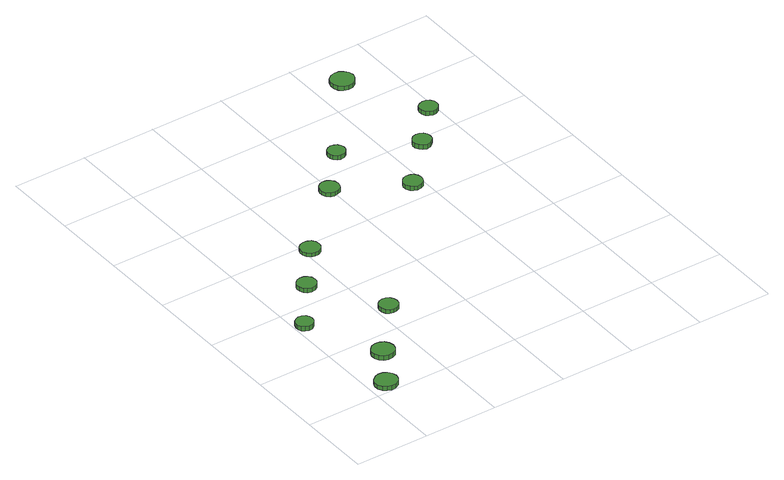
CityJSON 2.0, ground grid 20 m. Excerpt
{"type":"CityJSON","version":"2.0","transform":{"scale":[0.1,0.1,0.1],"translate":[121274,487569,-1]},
"CityObjects":{
"tree1":{"type":"SolitaryVegetationObject","attributes":{"function":"something"},"geometry":[{"type":"MultiSurface","lod":"1","boundaries":[[[0,1,2,3,4,5,6,7,8,9,10,11,12,13,14]],[[15,16,17,18,19,20,21,22,23,24,25,26,27,28,29]],[[0,29,28,1]],[[1,28,27,2]],[[2,27,26,3]],[[3,26,25,4]],[[4,25,24,5]],[[5,24,23,6]],[[6,23,22,7]],[[7,22,21,8]],[[8,21,20,9]],[[9,20,19,10]],[[10,19,18,11]],[[11,18,17,12]],[[12,17,16,13]],[[13,16,15,14]],[[14,15,29,0]]]}]},
"tree2":{"type":"SolitaryVegetationObject","attributes":{"function":"something"},"geometry":[{"type":"MultiSurface","lod":"1","boundaries":[[[30,31,32,33,34,35,36,37,38,39,40,41,42,43,44]],[[45,46,47,48,49,50,51,52,53,54,55,56,57,58,59]],[[30,59,58,31]],[[31,58,57,32]],[[32,57,56,33]],[[33,56,55,34]],[[34,55,54,35]],[[35,54,53,36]],[[36,53,52,37]],[[37,52,51,38]],[[38,51,50,39]],[[39,50,49,40]],[[40,49,48,41]],[[41,48,47,42]],[[42,47,46,43]],[[43,46,45,44]],[[44,45,59,30]]]}]},
"tree3":{"type":"SolitaryVegetationObject","attributes":{"function":"something"},"geometry":[{"type":"MultiSurface","lod":"1","boundaries":[[[60,61,62,63,64,65,66,67,68,69,70,71,72,73,74]],[[75,76,77,78,79,80,81,82,83,84,85,86,87,88,89]],[[60,89,88,61]],[[61,88,87,62]],[[62,87,86,63]],[[63,86,85,64]],[[64,85,84,65]],[[65,84,83,66]],[[66,83,82,67]],[[67,82,81,68]],[[68,81,80,69]],[[69,80,79,70]],[[70,79,78,71]],[[71,78,77,72]],[[72,77,76,73]],[[73,76,75,74]],[[74,75,89,60]]]}]},
"tree4":{"type":"SolitaryVegetationObject","attributes":{"function":"something"},"geometry":[{"type":"MultiSurface","lod":"1","boundaries":[[[90,91,92,93,94,95,96,97,98,99,100,101,102,103,104]],[[105,106,107,108,109,110,111,112,113,114,115,116,117,118,119]],[[90,119,118,91]],[[91,118,117,92]],[[92,117,116,93]],[[93,116,115,94]],[[94,115,114,95]],[[95,114,113,96]],[[96,113,112,97]],[[97,112,111,98]],[[98,111,110,99]],[[99,110,109,100]],[[100,109,108,101]],[[101,108,107,102]],[[102,107,106,103]],[[103,106,105,104]],[[104,105,119,90]]]}]},
"tree5":{"type":"SolitaryVegetationObject","attributes":{"function":"something"},"geometry":[{"type":"MultiSurface","lod":"1","boundaries":[[[120,121,122,123,124,125,126,127,128,129,130,131,132,133,134]],[[135,136,137,138,139,140,141,142,143,144,145,146,147,148,149]],[[120,149,148,121]],[[121,148,147,122]],[[122,147,146,123]],[[123,146,145,124]],[[124,145,144,125]],[[125,144,143,126]],[[126,143,142,127]],[[127,142,141,128]],[[128,141,140,129]],[[129,140,139,130]],[[130,139,138,131]],[[131,138,137,132]],[[132,137,136,133]],[[133,136,135,134]],[[134,135,149,120]]]}]},
"tree6":{"type":"SolitaryVegetationObject","attributes":{"function":"something"},"geometry":[{"type":"MultiSurface","lod":"1","boundaries":[[[150,151,152,153,154,155,156,157,158,159,160,161,162,163,164]],[[165,166,167,168,169,170,171,172,173,174,175,176,177,178,179]],[[150,179,178,151]],[[151,178,177,152]],[[152,177,176,153]],[[153,176,175,154]],[[154,175,174,155]],[[155,174,173,156]],[[156,173,172,157]],[[157,172,171,158]],[[158,171,170,159]],[[159,170,169,160]],[[160,169,168,161]],[[161,168,167,162]],[[162,167,166,163]],[[163,166,165,164]],[[164,165,179,150]]]}]},
"tree7":{"type":"SolitaryVegetationObject","attributes":{"function":"something"},"geometry":[{"type":"MultiSurface","lod":"1","boundaries":[[[180,181,182,183,184,185,186,187,188,189,190,191,192,193,194]],[[195,196,197,198,199,200,201,202,203,204,205,206,207,208,209]],[[180,209,208,181]],[[181,208,207,182]],[[182,207,206,183]],[[183,206,205,184]],[[184,205,204,185]],[[185,204,203,186]],[[186,203,202,187]],[[187,202,201,188]],[[188,201,200,189]],[[189,200,199,190]],[[190,199,198,191]],[[191,198,197,192]],[[192,197,196,193]],[[193,196,195,194]],[[194,195,209,180]]]}]},
"tree8":{"type":"SolitaryVegetationObject","attributes":{"function":"something"},"geometry":[{"type":"MultiSurface","lod":"1","boundaries":[[[210,211,212,213,214,215,216,217,218,219,220,221,222,223,224]],[[225,226,227,228,229,230,231,232,233,234,235,236,237,238,239]],[[210,239,238,211]],[[211,238,237,212]],[[212,237,236,213]],[[213,236,235,214]],[[214,235,234,215]],[[215,234,233,216]],[[216,233,232,217]],[[217,232,231,218]],[[218,231,230,219]],[[219,230,229,220]],[[220,229,228,221]],[[221,228,227,222]],[[222,227,226,223]],[[223,226,225,224]],[[224,225,239,210]]]}]},
"tree9":{"type":"SolitaryVegetationObject","attributes":{"function":"something"},"geometry":[{"type":"MultiSurface","lod":"1","boundaries":[[[240,241,242,243,244,245,246,247,248,249,250,251,252,253,254]],[[255,256,257,258,259,260,261,262,263,264,265,266,267,268,269]],[[240,269,268,241]],[[241,268,267,242]],[[242,267,266,243]],[[243,266,265,244]],[[244,265,264,245]],[[245,264,263,246]],[[246,263,262,247]],[[247,262,261,248]],[[248,261,260,249]],[[249,260,259,250]],[[250,259,258,251]],[[251,258,257,252]],[[252,257,256,253]],[[253,256,255,254]],[[254,255,269,240]]]}]},
"tree10":{"type":"SolitaryVegetationObject","attributes":{"function":"something"},"geometry":[{"type":"MultiSurface","lod":"1","boundaries":[[[270,271,272,273,274,275,276,277,278,279,280,281,282,283,284]],[[285,286,287,288,289,290,291,292,293,294,295,296,297,298,299]],[[270,299,298,271]],[[271,298,297,272]],[[272,297,296,273]],[[273,296,295,274]],[[274,295,294,275]],[[275,294,293,276]],[[276,293,292,277]],[[277,292,291,278]],[[278,291,290,279]],[[279,290,289,280]],[[280,289,288,281]],[[281,288,287,282]],[[282,287,286,283]],[[283,286,285,284]],[[284,285,299,270]]]}]},
"tree11":{"type":"SolitaryVegetationObject","attributes":{"function":"something"},"geometry":[{"type":"MultiSurface","lod":"1","boundaries":[[[300,301,302,303,304,305,306,307,308,309,310,311,312,313,314]],[[315,316,317,318,319,320,321,322,323,324,325,326,327,328,329]],[[300,329,328,301]],[[301,328,327,302]],[[302,327,326,303]],[[303,326,325,304]],[[304,325,324,305]],[[305,324,323,306]],[[306,323,322,307]],[[307,322,321,308]],[[308,321,320,309]],[[309,320,319,310]],[[310,319,318,311]],[[311,318,317,312]],[[312,317,316,313]],[[313,316,315,314]],[[314,315,329,300]]]}]},
"tree12":{"type":"SolitaryVegetationObject","attributes":{"function":"something"},"geometry":[{"type":"MultiSurface","lod":"1","boundaries":[[[330,331,332,333,334,335,336,337,338,339,340,341,342,343,344]],[[345,346,347,348,349,350,351,352,353,354,355,356,357,358,359]],[[330,359,358,331]],[[331,358,357,332]],[[332,357,356,333]],[[333,356,355,334]],[[334,355,354,335]],[[335,354,353,336]],[[336,353,352,337]],[[337,352,351,338]],[[338,351,350,339]],[[339,350,349,340]],[[340,349,348,341]],[[341,348,347,342]],[[342,347,346,343]],[[343,346,345,344]],[[344,345,359,330]]]}]}
},
"vertices":[
[76,30,19],[73,42,19],[66,52,19],[55,58,19],[43,59,19],[32,55,19],[22,47,19],[17,36,19],[17,24,19],[22,12,19],[32,4,19],[43,1,19],[55,2,19],[66,8,19],[73,18,19],[73,18,7],[66,8,7],[55,2,7],[43,1,7],[32,4,7],[22,12,7],[17,24,7],[17,36,7],[22,47,7],[32,55,7],[43,59,7],[55,58,7],[66,52,7],[73,42,7],[76,30,7],
[50,337,19],[48,346,19],[43,354,19],[34,359,19],[25,360,19],[16,357,19],[8,351,19],[5,342,19],[5,332,19],[8,323,19],[16,317,19],[25,314,19],[34,315,19],[43,320,19],[48,328,19],[48,328,6],[43,320,6],[34,315,6],[25,314,6],[16,317,6],[8,323,6],[5,332,6],[5,342,6],[8,351,6],[16,357,6],[25,360,6],[34,359,6],[43,354,6],[48,346,6],[50,337,6],
[143,136,19],[140,148,19],[133,158,19],[122,164,19],[110,165,19],[98,162,19],[89,153,19],[84,142,19],[84,130,19],[89,119,19],[98,111,19],[110,107,19],[122,108,19],[133,114,19],[140,124,19],[140,124,6],[133,114,6],[122,108,6],[110,107,6],[98,111,6],[89,119,6],[84,130,6],[84,142,6],[89,153,6],[98,162,6],[110,165,6],[122,164,6],[133,158,6],[140,148,6],[143,136,6],
[149,464,18],[147,475,18],[141,483,18],[132,488,18],[121,489,18],[111,486,18],[104,479,18],[99,470,18],[99,459,18],[104,449,18],[111,442,18],[121,439,18],[132,440,18],[141,445,18],[147,454,18],[147,454,6],[141,445,6],[132,440,6],[121,439,6],[111,442,6],[104,449,6],[99,459,6],[99,470,6],[104,479,6],[111,486,6],[121,489,6],[132,488,6],[141,483,6],[147,475,6],[149,464,6],
[257,280,18],[255,290,18],[249,299,18],[240,304,18],[230,305,18],[220,302,18],[212,295,18],[208,285,18],[208,275,18],[212,265,18],[220,258,18],[230,255,18],[240,256,18],[249,261,18],[255,270,18],[255,270,7],[249,261,7],[240,256,7],[230,255,7],[220,258,7],[212,265,7],[208,275,7],[208,285,7],[212,295,7],[220,302,7],[230,305,7],[240,304,7],[249,299,7],[255,290,7],[257,280,7],
[242,578,17],[240,589,17],[234,598,17],[224,603,17],[213,604,17],[203,601,17],[195,594,17],[190,584,17],[190,573,17],[195,563,17],[203,555,17],[213,552,17],[224,553,17],[234,559,17],[240,568,17],[240,568,7],[234,559,7],[224,553,7],[213,552,7],[203,555,7],[195,563,7],[190,573,7],[190,584,7],[195,594,7],[203,601,7],[213,604,7],[224,603,7],[234,598,7],[240,589,7],[242,578,7],
[422,752,18],[420,762,18],[414,771,18],[404,776,18],[394,778,18],[383,774,18],[375,767,18],[371,757,18],[371,746,18],[375,736,18],[383,729,18],[394,726,18],[404,727,18],[414,732,18],[420,741,18],[420,741,7],[414,732,7],[404,727,7],[394,726,7],[383,729,7],[375,736,7],[371,746,7],[371,757,7],[375,767,7],[383,774,7],[394,778,7],[404,776,7],[414,771,7],[420,762,7],[422,752,7],
[518,861,20],[516,871,20],[510,878,20],[502,883,20],[492,884,20],[483,881,20],[476,875,20],[472,866,20],[472,856,20],[476,848,20],[483,841,20],[492,838,20],[502,839,20],[510,844,20],[516,852,20],[516,852,8],[510,844,8],[502,839,8],[492,838,8],[483,841,8],[476,848,8],[472,856,8],[472,866,8],[476,875,8],[483,881,8],[492,884,8],[502,883,8],[510,878,8],[516,871,8],[518,861,8],
[597,656,19],[595,666,19],[589,675,19],[580,680,19],[569,681,19],[559,678,19],[552,671,19],[547,661,19],[547,651,19],[552,641,19],[559,634,19],[569,631,19],[580,632,19],[589,637,19],[595,646,19],[595,646,7],[589,637,7],[580,632,7],[569,631,7],[559,634,7],[552,641,7],[547,651,7],[547,661,7],[552,671,7],[559,678,7],[569,681,7],[580,680,7],[589,675,7],[595,666,7],[597,656,7],
[712,780,20],[710,790,20],[704,798,20],[695,803,20],[685,804,20],[675,801,20],[668,794,20],[663,785,20],[663,775,20],[668,765,20],[675,759,20],[685,755,20],[695,756,20],[704,762,20],[710,770,20],[710,770,7],[704,762,7],[695,756,7],[685,755,7],[675,759,7],[668,765,7],[663,775,7],[663,785,7],[668,794,7],[675,801,7],[685,804,7],[695,803,7],[704,798,7],[710,790,7],[712,780,7],
[708,1090,20],[705,1103,20],[697,1113,20],[686,1120,20],[673,1121,20],[661,1117,20],[651,1109,20],[646,1097,20],[646,1084,20],[651,1072,20],[661,1063,20],[673,1059,20],[686,1061,20],[697,1067,20],[705,1078,20],[705,1078,8],[697,1067,8],[686,1061,8],[673,1059,8],[661,1063,8],[651,1072,8],[646,1084,8],[646,1097,8],[651,1109,8],[661,1117,8],[673,1121,8],[686,1120,8],[697,1113,8],[705,1103,8],[708,1090,8],
[803,882,20],[801,891,20],[795,899,20],[786,904,20],[776,905,20],[767,902,20],[759,896,20],[755,887,20],[755,877,20],[759,867,20],[767,861,20],[776,858,20],[786,859,20],[795,864,20],[801,872,20],[801,872,8],[795,864,8],[786,859,8],[776,858,8],[767,861,8],[759,867,8],[755,877,8],[755,887,8],[759,896,8],[767,902,8],[776,905,8],[786,904,8],[795,899,8],[801,891,8],[803,882,8]
]}
